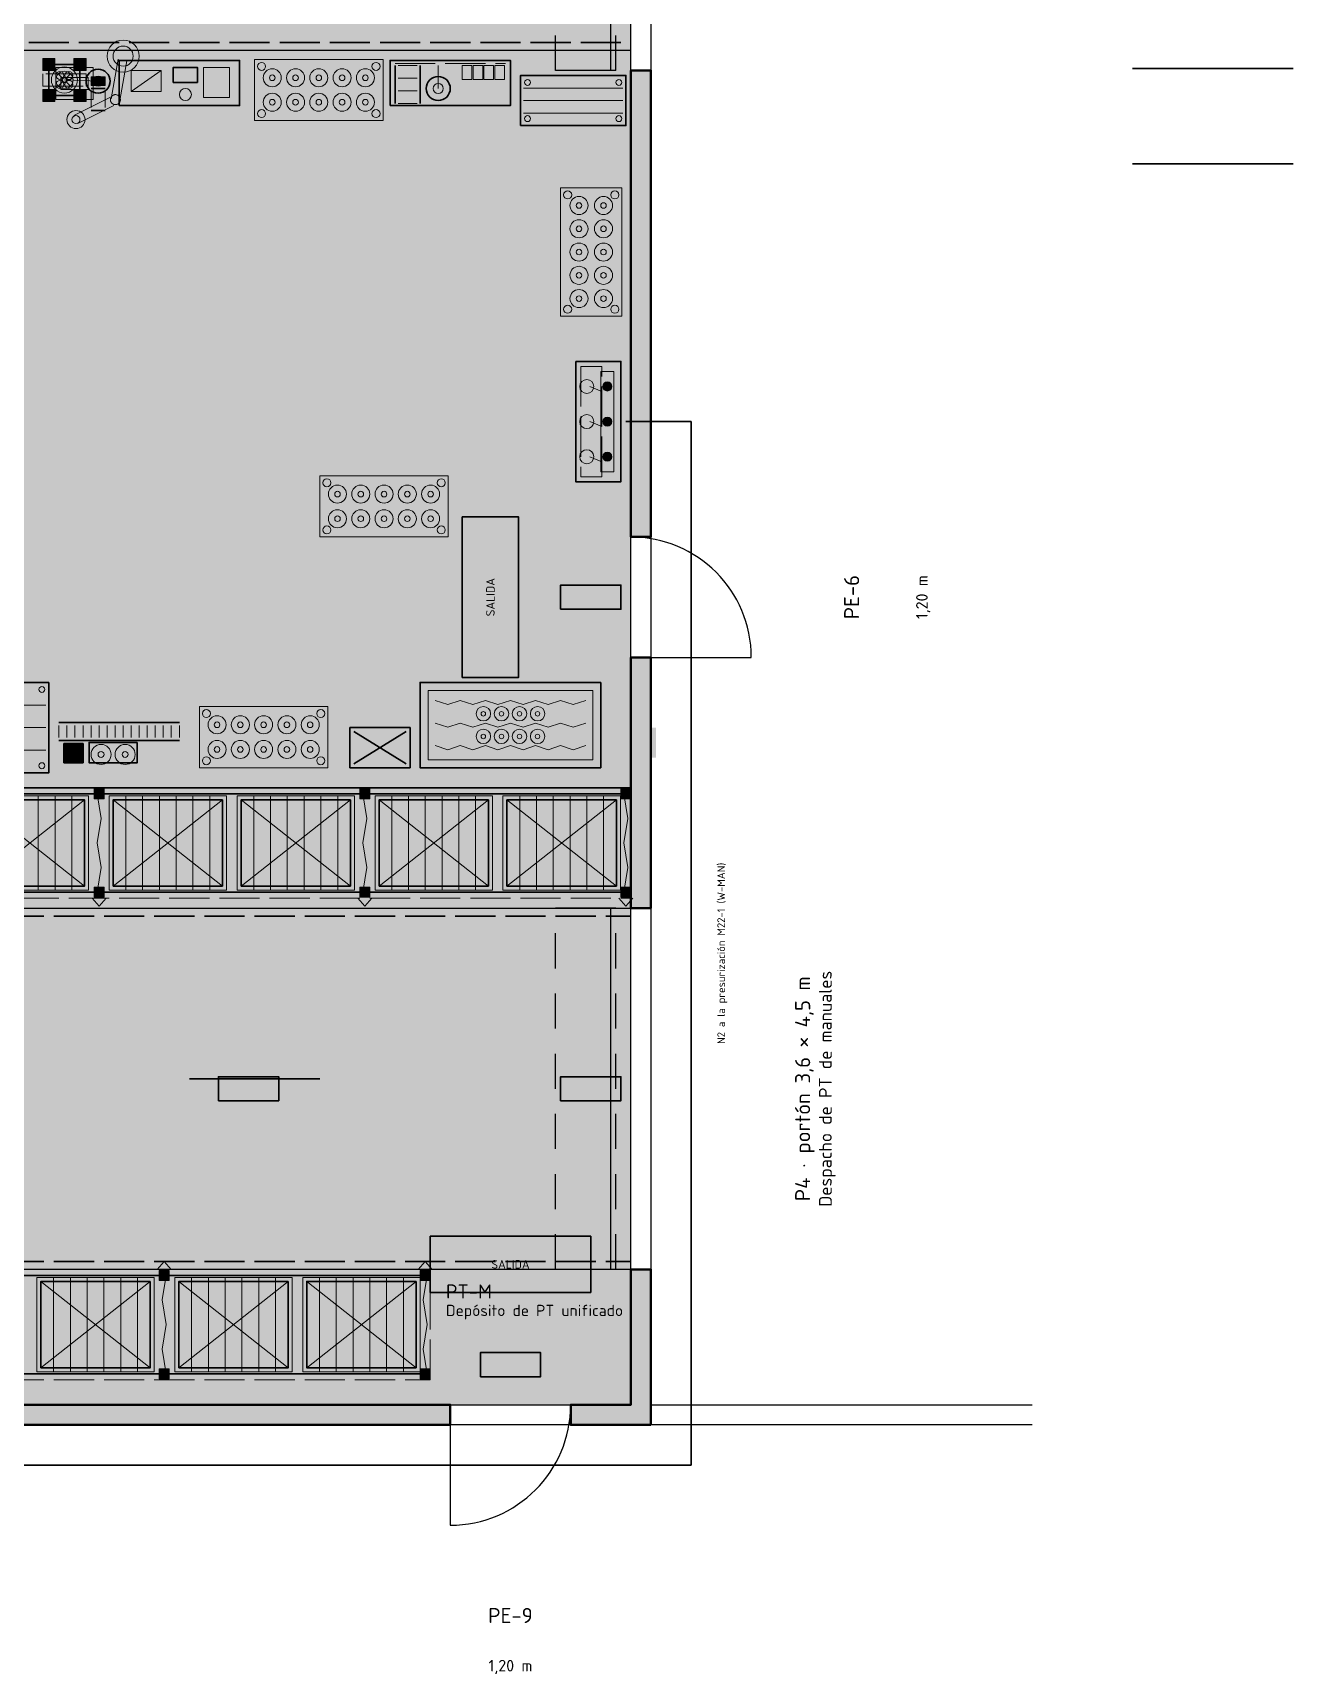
# Model space of a CAD drawing. Header units: millimetres. Extents: x 0 to 1189, y 0 to 841.
# Drawn here: x 793.4 to 919, y 141.2 to 304.8 of the extents above; entities that cross this region are included whole.
import ezdxf
from ezdxf.enums import TextEntityAlignment as Align

# ---------------------------------------------------------------- set-up
doc = ezdxf.new("R2010")
doc.units = ezdxf.units.MM
doc.linetypes.add('IRAM-E-TRAZOS', pattern=[5, 4, -1])
for name, color, linetype, lineweight in [('A-ABERTURA', 7, 'CONTINUOUS', 25), ('A-COLUMNA', 7, 'CONTINUOUS', 50), ('A-EQUIPO-FINO', 8, 'CONTINUOUS', 13), ('A-EQUIPO-OCULTO', 8, 'IRAM-E-TRAZOS', 13), ('A-EQUIPO-RELLENO', 9, 'CONTINUOUS', 13), ('A-EXTERIOR', 8, 'CONTINUOUS', 25), ('A-MURO', 7, 'CONTINUOUS', 50), ('A-RELLENO', 9, 'CONTINUOUS', 13), ('A-SECTOR', 1, 'CONTINUOUS', 25), ('A-SECTOR-TXT', 1, 'CONTINUOUS', 25), ('A-SEGURIDAD', 1, 'IRAM-E-TRAZOS', 18), ('A-TEXTO', 7, 'CONTINUOUS', 18), ('I-GAS', 40, 'CONTINUOUS', 35), ('I-N2', 6, 'CONTINUOUS', 35), ('I-SOLD', 211, 'CONTINUOUS', 35), ('S-ESCAPE', 3, 'CONTINUOUS', 35)]:
    doc.layers.add(name, color=color, linetype=linetype, lineweight=lineweight)
for name, color, linetype, lineweight, true_color in [('A-DEM-RO', 1, 'CONTINUOUS', 35, 0xd21e1e), ('A-EQUIPO', 30, 'CONTINUOUS', 35, 0xe67800), ('A-PASILLO', 2, 'IRAM-E-TRAZOS', 35, 0xd7a500)]:
    doc.layers.add(name, color=color, linetype=linetype, lineweight=lineweight, true_color=true_color)
doc.styles.add('ISO3098', font='isocpeur.ttf')

msp = doc.modelspace()

# ---------------------------------------------------------------- hatches: boundary and pattern name
at = {"layer": 'A-ABERTURA', "true_color": 0x3c3c3c}
h = msp.add_hatch(color=7, dxfattribs=at)
h.dxf.hatch_style = 1
h.paths.add_polyline_path([(851, 301), (851, 298.5), (855, 298.5), (855, 301)])
h = msp.add_hatch(color=7, dxfattribs=at)
h.dxf.hatch_style = 1
h.paths.add_polyline_path([(851, 217.5), (851, 220), (855, 220), (855, 217.5)])
h = msp.add_hatch(color=7, dxfattribs=at)
h.dxf.hatch_style = 1
h.paths.add_polyline_path([(851, 181.5), (851, 179), (855, 179), (855, 181.5)])
at = {"layer": 'A-COLUMNA', "true_color": 0x000000}
h = msp.add_hatch(color=7, dxfattribs=at)
h.dxf.hatch_style = 1
h.paths.add_polyline_path([(852.5, 232.5), (855.5, 232.5), (855.5, 235.5), (852.5, 235.5)])
h = msp.add_hatch(color=7, dxfattribs=at)
h.dxf.hatch_style = 1
h.paths.add_polyline_path([(851, 166), (855, 166), (855, 170), (851, 170)])
at = {"layer": 'A-EQUIPO-RELLENO', "true_color": 0x969ba0}
h = msp.add_hatch(color=7, dxfattribs=at)
h.dxf.hatch_style = 1
h.paths.add_polyline_path([(794.4, 301), (795.6, 301), (795.6, 302.2), (794.4, 302.2)])
at = {"layer": 'A-EQUIPO-RELLENO', "true_color": 0xfaeec8}
h = msp.add_hatch(color=7, dxfattribs=at)
h.dxf.hatch_style = 1
h.paths.add_polyline_path([(795, 298.5), (798.1, 298.5), (798.1, 301.6), (795, 301.6)])
at = {"layer": 'A-EQUIPO-RELLENO', "true_color": 0xcdd0d4}
h = msp.add_hatch(color=7, dxfattribs=at)
h.dxf.hatch_style = 1
h.paths.add_polyline_path([(795.7, 298.1), (799.4, 298.1), (799.4, 301.3), (795.7, 301.3)])
at = {"layer": 'A-EQUIPO-RELLENO', "true_color": 0x969ba0}
h = msp.add_hatch(color=7, dxfattribs=at)
h.dxf.hatch_style = 1
h.paths.add_polyline_path([(797.5, 301), (798.7, 301), (798.7, 302.2), (797.5, 302.2)])
at = {"layer": 'A-EQUIPO-RELLENO', "true_color": 0xeedec0}
h = msp.add_hatch(color=7, dxfattribs=at)
h.dxf.hatch_style = 1
h.paths.add_polyline_path([(802, 297.5), (814, 297.5), (814, 302), (802, 302)])
at = {"layer": 'A-EQUIPO-RELLENO', "true_color": 0xeeeeee}
h = msp.add_hatch(color=7, dxfattribs=at)
h.dxf.hatch_style = 1
h.paths.add_polyline_path([(815.5, 296), (828.3, 296), (828.3, 302.1), (815.5, 302.1)])
at = {"layer": 'A-EQUIPO-RELLENO', "true_color": 0xeedec0}
h = msp.add_hatch(color=7, dxfattribs=at)
h.dxf.hatch_style = 1
h.paths.add_polyline_path([(829, 297.5), (841, 297.5), (841, 302), (829, 302)])
at = {"layer": 'A-EQUIPO-RELLENO', "true_color": 0xeeeeee}
h = msp.add_hatch(color=7, dxfattribs=at)
h.dxf.hatch_style = 1
h.paths.add_polyline_path([(829.5, 297.7), (832, 297.7), (832, 301.5), (829.5, 301.5)])
h = msp.add_hatch(color=7, dxfattribs=at)
h.dxf.hatch_style = 1
h.paths.add_polyline_path([(800.6, 299.5), (799.2, 299.5), (799.2, 300.36), (800.6, 300.36)])
h = msp.add_hatch(color=7, dxfattribs=at)
h.dxf.hatch_style = 1
h.paths.add_polyline_path([(842, 295.5), (852.5, 295.5), (852.5, 300.5), (842, 300.5)])
at = {"layer": 'A-EQUIPO-RELLENO', "true_color": 0x969ba0}
h = msp.add_hatch(color=7, dxfattribs=at)
h.dxf.hatch_style = 1
h.paths.add_polyline_path([(794.4, 297.9), (795.6, 297.9), (795.6, 299.1), (794.4, 299.1)])
h = msp.add_hatch(color=7, dxfattribs=at)
h.dxf.hatch_style = 1
h.paths.add_polyline_path([(797.5, 297.9), (798.7, 297.9), (798.7, 299.1), (797.5, 299.1)])
at = {"layer": 'A-EQUIPO-RELLENO', "true_color": 0xeeeeee}
h = msp.add_hatch(color=7, dxfattribs=at)
h.dxf.hatch_style = 1
h.paths.add_polyline_path([(800.6, 297), (799.2, 297), (799.2, 299.2), (800.6, 299.2)])
h = msp.add_hatch(color=7, dxfattribs=at)
h.dxf.hatch_style = 1
h.paths.add_polyline_path([(846, 276.5), (852.1, 276.5), (852.1, 289.3), (846, 289.3)])
h = msp.add_hatch(color=7, dxfattribs=at)
h.dxf.hatch_style = 1
h.paths.add_polyline_path([(847.5, 272), (847.5, 260), (852, 260), (852, 272)])
at = {"layer": 'A-EQUIPO-RELLENO', "true_color": 0xe2e7ee}
h = msp.add_hatch(color=7, dxfattribs=at)
h.dxf.hatch_style = 1
h.paths.add_polyline_path([(850, 271), (850, 261), (851.3, 261), (851.3, 271)])
at = {"layer": 'A-EQUIPO-RELLENO', "true_color": 0xffffff}
h = msp.add_hatch(color=7, dxfattribs=at)
h.dxf.hatch_style = 1
h.paths.add_polyline_path([(850.65, 269.05), (850.77, 269.07), (850.88, 269.11), (850.97, 269.18), (851.04, 269.27), (851.08, 269.38), (851.1, 269.5), (851.08, 269.62), (851.04, 269.73), (850.97, 269.82), (850.88, 269.89), (850.77, 269.93), (850.65, 269.95), (850.53, 269.93), (850.43, 269.89), (850.33, 269.82), (850.26, 269.73), (850.22, 269.62), (850.2, 269.5), (850.22, 269.38), (850.26, 269.27), (850.33, 269.18), (850.43, 269.11), (850.53, 269.07)])
h = msp.add_hatch(color=7, dxfattribs=at)
h.dxf.hatch_style = 1
h.paths.add_polyline_path([(850.65, 265.55), (850.77, 265.57), (850.88, 265.61), (850.97, 265.68), (851.04, 265.77), (851.08, 265.88), (851.1, 266), (851.08, 266.12), (851.04, 266.22), (850.97, 266.32), (850.88, 266.39), (850.77, 266.43), (850.65, 266.45), (850.53, 266.43), (850.43, 266.39), (850.33, 266.32), (850.26, 266.22), (850.22, 266.12), (850.2, 266), (850.22, 265.88), (850.26, 265.77), (850.33, 265.68), (850.43, 265.61), (850.53, 265.57)])
h = msp.add_hatch(color=7, dxfattribs=at)
h.dxf.hatch_style = 1
h.paths.add_polyline_path([(850.65, 262.05), (850.77, 262.07), (850.88, 262.11), (850.97, 262.18), (851.04, 262.27), (851.08, 262.38), (851.1, 262.5), (851.08, 262.62), (851.04, 262.73), (850.97, 262.82), (850.88, 262.89), (850.77, 262.93), (850.65, 262.95), (850.53, 262.93), (850.43, 262.89), (850.33, 262.82), (850.26, 262.73), (850.22, 262.62), (850.2, 262.5), (850.22, 262.38), (850.26, 262.27), (850.33, 262.18), (850.43, 262.11), (850.53, 262.07)])
at = {"layer": 'A-EQUIPO-RELLENO', "true_color": 0xeeeeee}
h = msp.add_hatch(color=7, dxfattribs=at)
h.dxf.hatch_style = 1
h.paths.add_polyline_path([(822, 254.5), (834.8, 254.5), (834.8, 260.6), (822, 260.6)])
h = msp.add_hatch(color=7, dxfattribs=at)
h.dxf.hatch_style = 1
h.paths.add_polyline_path([(795, 240), (789, 240), (789, 231), (795, 231)])
at = {"layer": 'A-EQUIPO-RELLENO', "true_color": 0xcdd0d4}
h = msp.add_hatch(color=7, dxfattribs=at)
h.dxf.hatch_style = 1
h.paths.add_polyline_path([(850, 240), (832, 240), (832, 231.5), (850, 231.5)])
at = {"layer": 'A-EQUIPO-RELLENO', "true_color": 0xc8e1fa}
h = msp.add_hatch(color=7, dxfattribs=at)
h.dxf.hatch_style = 1
h.paths.add_polyline_path([(849.2, 239.2), (832.8, 239.2), (832.8, 232.3), (849.2, 232.3)])
at = {"layer": 'A-EQUIPO-RELLENO', "true_color": 0xeeeeee}
h = msp.add_hatch(color=7, dxfattribs=at)
h.dxf.hatch_style = 1
h.paths.add_polyline_path([(810, 231.5), (822.8, 231.5), (822.8, 237.6), (810, 237.6)])
h = msp.add_hatch(color=7, dxfattribs=at)
h.dxf.hatch_style = 1
h.paths.add_polyline_path([(808, 236), (796, 236), (796, 234.2), (808, 234.2)])
at = {"layer": 'A-EQUIPO-RELLENO', "true_color": 0xcdd0d4}
h = msp.add_hatch(color=7, dxfattribs=at)
h.dxf.hatch_style = 1
h.paths.add_polyline_path([(803.8, 234.02), (799, 234.02), (799, 232), (803.8, 232)])
at = {"layer": 'A-EQUIPO-RELLENO', "true_color": 0xf5cdc8}
h = msp.add_hatch(color=7, dxfattribs=at)
h.dxf.hatch_style = 1
h.paths.add_polyline_path([(831, 235.5), (825, 235.5), (825, 231.5), (831, 231.5)])
at = {"layer": 'A-EQUIPO-RELLENO', "true_color": 0xcdd0d4}
h = msp.add_hatch(color=7, dxfattribs=at)
h.dxf.hatch_style = 1
h.paths.add_polyline_path([(798.4, 233.9), (796.5, 233.9), (796.5, 232), (798.4, 232)])
at = {"layer": 'A-EQUIPO-RELLENO', "true_color": 0x969ba0}
h = msp.add_hatch(color=7, dxfattribs=at)
h.dxf.hatch_style = 1
h.paths.add_polyline_path([(799.5, 228.4), (800.5, 228.4), (800.5, 229.4), (799.5, 229.4)])
h = msp.add_hatch(color=7, dxfattribs=at)
h.dxf.hatch_style = 1
h.paths.add_polyline_path([(826, 228.4), (827, 228.4), (827, 229.4), (826, 229.4)])
h = msp.add_hatch(color=7, dxfattribs=at)
h.dxf.hatch_style = 1
h.paths.add_polyline_path([(852, 228.4), (853, 228.4), (853, 229.4), (852, 229.4)])
at = {"layer": 'A-EQUIPO-RELLENO', "true_color": 0xeedec0}
h = msp.add_hatch(color=7, dxfattribs=at)
h.dxf.hatch_style = 1
h.paths.add_polyline_path([(787.25, 219.3), (798.95, 219.3), (798.95, 228.7), (787.25, 228.7)])
h = msp.add_hatch(color=7, dxfattribs=at)
h.dxf.hatch_style = 1
h.paths.add_polyline_path([(801, 219.3), (812.7, 219.3), (812.7, 228.7), (801, 228.7)])
h = msp.add_hatch(color=7, dxfattribs=at)
h.dxf.hatch_style = 1
h.paths.add_polyline_path([(813.75, 219.3), (825.45, 219.3), (825.45, 228.7), (813.75, 228.7)])
h = msp.add_hatch(color=7, dxfattribs=at)
h.dxf.hatch_style = 1
h.paths.add_polyline_path([(827.5, 219.3), (839.2, 219.3), (839.2, 228.7), (827.5, 228.7)])
h = msp.add_hatch(color=7, dxfattribs=at)
h.dxf.hatch_style = 1
h.paths.add_polyline_path([(840.25, 219.3), (851.95, 219.3), (851.95, 228.7), (840.25, 228.7)])
at = {"layer": 'A-EQUIPO-RELLENO', "true_color": 0x969ba0}
h = msp.add_hatch(color=7, dxfattribs=at)
h.dxf.hatch_style = 1
h.paths.add_polyline_path([(799.5, 218.6), (800.5, 218.6), (800.5, 219.6), (799.5, 219.6)])
h = msp.add_hatch(color=7, dxfattribs=at)
h.dxf.hatch_style = 1
h.paths.add_polyline_path([(826, 218.6), (827, 218.6), (827, 219.6), (826, 219.6)])
h = msp.add_hatch(color=7, dxfattribs=at)
h.dxf.hatch_style = 1
h.paths.add_polyline_path([(852, 218.6), (853, 218.6), (853, 219.6), (852, 219.6)])
at = {"layer": 'A-EQUIPO-RELLENO', "true_color": 0xeedec0}
h = msp.add_hatch(color=7, dxfattribs=at)
h.dxf.hatch_style = 1
h.paths.add_polyline_path([(805.5, 180.7), (793.8, 180.7), (793.8, 171.3), (805.5, 171.3)])
at = {"layer": 'A-EQUIPO-RELLENO', "true_color": 0x969ba0}
h = msp.add_hatch(color=7, dxfattribs=at)
h.dxf.hatch_style = 1
h.paths.add_polyline_path([(807, 181.4), (806, 181.4), (806, 180.4), (807, 180.4)])
at = {"layer": 'A-EQUIPO-RELLENO', "true_color": 0xeedec0}
h = msp.add_hatch(color=7, dxfattribs=at)
h.dxf.hatch_style = 1
h.paths.add_polyline_path([(819.25, 180.7), (807.55, 180.7), (807.55, 171.3), (819.25, 171.3)])
h = msp.add_hatch(color=7, dxfattribs=at)
h.dxf.hatch_style = 1
h.paths.add_polyline_path([(832, 180.7), (820.3, 180.7), (820.3, 171.3), (832, 171.3)])
at = {"layer": 'A-EQUIPO-RELLENO', "true_color": 0x969ba0}
h = msp.add_hatch(color=7, dxfattribs=at)
h.dxf.hatch_style = 1
h.paths.add_polyline_path([(833, 181.4), (832, 181.4), (832, 180.4), (833, 180.4)])
h = msp.add_hatch(color=7, dxfattribs=at)
h.dxf.hatch_style = 1
h.paths.add_polyline_path([(807, 171.6), (806, 171.6), (806, 170.6), (807, 170.6)])
h = msp.add_hatch(color=7, dxfattribs=at)
h.dxf.hatch_style = 1
h.paths.add_polyline_path([(833, 171.6), (832, 171.6), (832, 170.6), (833, 170.6)])
at = {"layer": 'A-MURO', "true_color": 0x464646}
h = msp.add_hatch(color=7, dxfattribs=at)
h.dxf.hatch_style = 1
h.paths.add_polyline_path([(855, 254.5), (853, 254.5), (853, 301), (855, 301)])
h = msp.add_hatch(color=7, dxfattribs=at)
h.dxf.hatch_style = 1
h.paths.add_polyline_path([(855, 217.5), (853, 217.5), (853, 242.5), (855, 242.5)])
h = msp.add_hatch(color=7, dxfattribs=at)
h.dxf.hatch_style = 1
h.paths.add_polyline_path([(855, 166), (847, 166), (847, 168), (853, 168), (853, 181.5), (855, 181.5)])
h = msp.add_hatch(color=7, dxfattribs=at)
h.dxf.hatch_style = 1
h.paths.add_polyline_path([(663, 166), (663, 168), (835, 168), (835, 166)])
at = {"layer": 'A-RELLENO', "true_color": 0xe2e2e2}
h = msp.add_hatch(color=7, dxfattribs=at)
h.dxf.hatch_style = 1
h.paths.add_polyline_path([(93, 303), (853, 303), (853, 353), (93, 353)])
at = {"layer": 'A-RELLENO', "true_color": 0xd7eed2}
h = msp.add_hatch(color=7, dxfattribs=at)
h.dxf.hatch_style = 1
h.paths.add_polyline_path([(700.5, 229.5), (853, 229.5), (853, 303), (700.5, 303)])
at = {"layer": 'A-RELLENO', "true_color": 0xc8e8c8}
h = msp.add_hatch(color=7, dxfattribs=at)
h.dxf.hatch_style = 1
h.paths.add_polyline_path([(700.5, 217.5), (853, 217.5), (853, 229.5), (700.5, 229.5)])
at = {"layer": 'A-RELLENO', "true_color": 0xe2e2e2}
h = msp.add_hatch(color=7, dxfattribs=at)
h.dxf.hatch_style = 1
h.paths.add_polyline_path([(700.5, 181.5), (853, 181.5), (853, 217.5), (700.5, 217.5)])
at = {"layer": 'A-RELLENO', "true_color": 0xc8e8c8}
h = msp.add_hatch(color=7, dxfattribs=at)
h.dxf.hatch_style = 1
h.paths.add_polyline_path([(700.5, 168), (853, 168), (853, 181.5), (700.5, 181.5)])
at = {"layer": 'S-ESCAPE', "true_color": 0x008c46}
h = msp.add_hatch(color=7, dxfattribs=at)
h.dxf.hatch_style = 1
h.paths.add_polyline_path([(836.2, 240.5), (841.8, 240.5), (841.8, 256.5), (836.2, 256.5)])
h = msp.add_hatch(color=7, dxfattribs=at)
h.dxf.hatch_style = 1
h.paths.add_polyline_path([(846, 247.3), (849, 247.3), (849, 249.7), (846, 249.7)])
h = msp.add_hatch(color=7, dxfattribs=at)
h.dxf.hatch_style = 1
h.paths.add_polyline_path([(822, 200.5), (819.8, 201.25), (819.8, 199.75)])
h = msp.add_hatch(color=7, dxfattribs=at)
h.dxf.hatch_style = 1
h.paths.add_polyline_path([(811.9, 198.3), (814.9, 198.3), (814.9, 200.7), (811.9, 200.7)])
h = msp.add_hatch(color=7, dxfattribs=at)
h.dxf.hatch_style = 1
h.paths.add_polyline_path([(846, 198.3), (849, 198.3), (849, 200.7), (846, 200.7)])
h = msp.add_hatch(color=7, dxfattribs=at)
h.dxf.hatch_style = 1
h.paths.add_polyline_path([(833, 179.2), (849, 179.2), (849, 184.8), (833, 184.8)])
h = msp.add_hatch(color=7, dxfattribs=at)
h.dxf.hatch_style = 1
h.paths.add_polyline_path([(838, 170.8), (841, 170.8), (841, 173.2), (838, 173.2)])

# ---------------------------------------------------------------- linework, layer by layer
at = {"layer": 'A-ABERTURA'}
for p, q in [((851, 301), (851, 351)), ((853, 301), (853, 351)), ((845.5, 301), (845.5, 304.5)), ((851.5, 301), (851.5, 304.5)), ((851.5, 301), (845.5, 301)), ((853, 242.5), (865, 242.5)), ((851.5, 217.5), (845.5, 217.5)), ((851, 181.5), (851, 217.5)), ((853, 181.5), (853, 217.5)), ((845.5, 211.5), (845.5, 215)), ((851.5, 211.5), (851.5, 215)), ((845.5, 205.5), (845.5, 209)), ((851.5, 205.5), (851.5, 209)), ((845.5, 199.5), (845.5, 203)), ((851.5, 199.5), (851.5, 203)), ((845.5, 193.5), (845.5, 197)), ((851.5, 193.5), (851.5, 197)), ((845.5, 187.5), (845.5, 191)), ((851.5, 187.5), (851.5, 191)), ((845.5, 181.5), (845.5, 185)), ((851.5, 181.5), (851.5, 185)), ((851.5, 181.5), (845.5, 181.5)), ((835, 168), (835, 156))]:
    msp.add_line(p, q, dxfattribs=at)
for centre, start, end in [((853, 242.5), 0, 90), ((835, 168), 270, 360)]:
    msp.add_arc(centre, 12, start, end, dxfattribs=at)
at = {"layer": 'A-DEM-RO'}
for p, q in [((830.6, 235.1), (825.4, 231.9)), ((830.6, 231.9), (825.4, 235.1))]:
    msp.add_line(p, q, dxfattribs=at)
msp.add_lwpolyline([(831, 235.5), (825, 235.5), (825, 231.5), (831, 231.5)], close=True, dxfattribs=at)
at = {"layer": 'A-EQUIPO'}
for p, q in [((829.5, 297.7), (829.5, 301.5)), ((832, 297.7), (832, 301.5)), ((800.6, 299.2), (799.2, 299.2)), ((800.6, 297), (799.2, 297)), ((808, 236), (796, 236)), ((808, 234.2), (796, 234.2)), ((747, 228.9), (853, 228.9)), ((747, 219.1), (853, 219.1)), ((833, 180.9), (700.5, 180.9)), ((833, 171.1), (700.5, 171.1))]:
    msp.add_line(p, q, dxfattribs=at)
for points in [[(795, 298.5), (798.1, 298.5), (798.1, 301.6), (795, 301.6)], [(802, 297.5), (814, 297.5), (814, 302), (802, 302)], [(807.4, 299.8), (809.8, 299.8), (809.8, 301.3), (807.4, 301.3)], [(829, 297.5), (841, 297.5), (841, 302), (829, 302)], [(842, 295.5), (852.5, 295.5), (852.5, 300.5), (842, 300.5)], [(847.5, 272), (847.5, 260), (852, 260), (852, 272)], [(795, 240), (789, 240), (789, 231), (795, 231)], [(850, 240), (832, 240), (832, 231.5), (850, 231.5)], [(803.8, 234.02), (799, 234.02), (799, 232), (803.8, 232)], [(798.4, 233.9), (796.5, 233.9), (796.5, 232), (798.4, 232)], [(787.65, 219.7), (798.55, 219.7), (798.55, 228.3), (787.65, 228.3)], [(801.4, 219.7), (812.3, 219.7), (812.3, 228.3), (801.4, 228.3)], [(814.15, 219.7), (825.05, 219.7), (825.05, 228.3), (814.15, 228.3)], [(827.9, 219.7), (838.8, 219.7), (838.8, 228.3), (827.9, 228.3)], [(840.65, 219.7), (851.55, 219.7), (851.55, 228.3), (840.65, 228.3)], [(805.1, 180.3), (794.2, 180.3), (794.2, 171.7), (805.1, 171.7)], [(818.85, 180.3), (807.95, 180.3), (807.95, 171.7), (818.85, 171.7)], [(831.6, 180.3), (820.7, 180.3), (820.7, 171.7), (831.6, 171.7)]]:
    msp.add_lwpolyline(points, close=True, dxfattribs=at)
for centre, radius in [((799.9, 299.93), 1.2), ((796.55, 300.05), 0.248), ((833.8, 299.2), 1.2)]:
    msp.add_circle(centre, radius, dxfattribs=at)
at = {"layer": 'A-EQUIPO-FINO'}
for p, q in [((829.8, 301.5), (831.7, 301.5)), ((796.37, 300.23), (795.94, 300.66)), ((796.37, 299.87), (795.94, 299.44)), ((796.73, 300.23), (797.16, 300.66)), ((796.73, 299.87), (797.16, 299.44)), ((800.6, 299.5), (799.2, 300.36)), ((800.6, 300.36), (799.2, 299.5)), ((803.2, 298.9), (806.2, 301)), ((829.8, 300.23), (831.7, 300.23)), ((799.2, 297.3), (799.2, 298.9)), ((800.6, 297.3), (800.6, 298.9)), ((829.8, 298.97), (831.7, 298.97)), ((842.3, 299.25), (852.2, 299.25)), ((842.3, 298), (852.2, 298)), ((829.8, 297.7), (831.7, 297.7)), ((842.3, 296.75), (852.2, 296.75)), ((850.65, 269.85), (850.65, 269.95)), ((850.4, 269.75), (850.33, 269.82)), ((850.4, 269.25), (850.33, 269.18)), ((850.65, 269.5), (850.88, 269.19)), ((850.65, 269.15), (850.65, 269.05)), ((850.9, 269.75), (850.97, 269.82)), ((850.9, 269.25), (850.97, 269.18)), ((851, 269.5), (851.1, 269.5)), ((850.4, 266.25), (850.33, 266.32)), ((850.4, 265.75), (850.33, 265.68)), ((850.65, 266.35), (850.65, 266.45)), ((850.65, 266), (850.88, 265.69)), ((850.65, 265.65), (850.65, 265.55)), ((850.9, 266.25), (850.97, 266.32)), ((850.9, 265.75), (850.97, 265.68)), ((851, 266), (851.1, 266)), ((850.4, 262.75), (850.33, 262.82)), ((850.4, 262.25), (850.33, 262.18)), ((850.65, 262.85), (850.65, 262.95)), ((850.65, 262.5), (850.88, 262.19)), ((850.65, 262.15), (850.65, 262.05)), ((850.9, 262.75), (850.97, 262.82)), ((850.9, 262.25), (850.97, 262.18)), ((851, 262.5), (851.1, 262.5)), ((794.7, 237.75), (789.3, 237.75)), ((796, 235.7), (796, 234.5)), ((796.8, 235.7), (796.8, 234.5)), ((797.6, 235.7), (797.6, 234.5)), ((798.4, 235.7), (798.4, 234.5)), ((799.2, 235.7), (799.2, 234.5)), ((800, 235.7), (800, 234.5)), ((800.8, 235.7), (800.8, 234.5)), ((801.6, 235.7), (801.6, 234.5)), ((802.4, 235.7), (802.4, 234.5)), ((803.2, 235.7), (803.2, 234.5)), ((804, 235.7), (804, 234.5)), ((804.8, 235.7), (804.8, 234.5)), ((805.6, 235.7), (805.6, 234.5)), ((806.4, 235.7), (806.4, 234.5)), ((807.2, 235.7), (807.2, 234.5)), ((808, 235.7), (808, 234.5)), ((794.7, 235.5), (789.3, 235.5)), ((794.7, 233.25), (789.3, 233.25)), ((798.4, 233.9), (796.5, 232)), ((787.65, 219.7), (798.55, 228.3)), ((787.65, 228.3), (798.55, 219.7)), ((793.94, 219.3), (793.94, 228.7)), ((795.61, 219.3), (795.61, 228.7)), ((797.28, 219.3), (797.28, 228.7)), ((801.4, 219.7), (812.3, 228.3)), ((801.4, 228.3), (812.3, 219.7)), ((802.67, 219.3), (802.67, 228.7)), ((804.34, 219.3), (804.34, 228.7)), ((806.01, 219.3), (806.01, 228.7)), ((807.69, 219.3), (807.69, 228.7)), ((809.36, 219.3), (809.36, 228.7)), ((811.03, 219.3), (811.03, 228.7)), ((814.15, 219.7), (825.05, 228.3)), ((814.15, 228.3), (825.05, 219.7)), ((815.42, 219.3), (815.42, 228.7)), ((817.09, 219.3), (817.09, 228.7)), ((818.76, 219.3), (818.76, 228.7)), ((820.44, 219.3), (820.44, 228.7)), ((822.11, 219.3), (822.11, 228.7)), ((823.78, 219.3), (823.78, 228.7)), ((827.9, 219.7), (838.8, 228.3)), ((827.9, 228.3), (838.8, 219.7)), ((829.17, 219.3), (829.17, 228.7)), ((830.84, 219.3), (830.84, 228.7)), ((832.51, 219.3), (832.51, 228.7)), ((834.19, 219.3), (834.19, 228.7)), ((835.86, 219.3), (835.86, 228.7)), ((837.53, 219.3), (837.53, 228.7)), ((840.65, 219.7), (851.55, 228.3)), ((840.65, 228.3), (851.55, 219.7)), ((841.92, 219.3), (841.92, 228.7)), ((843.59, 219.3), (843.59, 228.7)), ((845.26, 219.3), (845.26, 228.7)), ((846.94, 219.3), (846.94, 228.7)), ((848.61, 219.3), (848.61, 228.7)), ((850.28, 219.3), (850.28, 228.7)), ((805.1, 180.3), (794.2, 171.7)), ((805.1, 171.7), (794.2, 180.3)), ((795.47, 180.7), (795.47, 171.3)), ((797.14, 180.7), (797.14, 171.3)), ((798.81, 180.7), (798.81, 171.3)), ((800.49, 180.7), (800.49, 171.3)), ((802.16, 180.7), (802.16, 171.3)), ((803.83, 180.7), (803.83, 171.3)), ((818.85, 180.3), (807.95, 171.7)), ((818.85, 171.7), (807.95, 180.3)), ((809.22, 180.7), (809.22, 171.3)), ((810.89, 180.7), (810.89, 171.3)), ((812.56, 180.7), (812.56, 171.3)), ((814.24, 180.7), (814.24, 171.3)), ((815.91, 180.7), (815.91, 171.3)), ((817.58, 180.7), (817.58, 171.3)), ((831.6, 180.3), (820.7, 171.7)), ((831.6, 171.7), (820.7, 180.3)), ((821.97, 180.7), (821.97, 171.3)), ((823.64, 180.7), (823.64, 171.3)), ((825.31, 180.7), (825.31, 171.3)), ((826.99, 180.7), (826.99, 171.3)), ((828.66, 180.7), (828.66, 171.3)), ((830.33, 180.7), (830.33, 171.3))]:
    msp.add_line(p, q, dxfattribs=at)
for points in [[(794.4, 301), (795.6, 301), (795.6, 302.2), (794.4, 302.2)], [(795.7, 298.1), (799.4, 298.1), (799.4, 301.3), (795.7, 301.3)], [(797.5, 301), (798.7, 301), (798.7, 302.2), (797.5, 302.2)], [(810.4, 298.3), (813, 298.3), (813, 301.3), (810.4, 301.3)], [(815.5, 296), (828.3, 296), (828.3, 302.1), (815.5, 302.1)], [(836.2, 300.1), (837.16, 300.1), (837.16, 301.5), (836.2, 301.5)], [(837.28, 300.1), (838.24, 300.1), (838.24, 301.5), (837.28, 301.5)], [(838.36, 300.1), (839.32, 300.1), (839.32, 301.5), (838.36, 301.5)], [(839.44, 300.1), (840.4, 300.1), (840.4, 301.5), (839.44, 301.5)], [(796.2, 299.1), (798.9, 299.1), (798.9, 300.3), (796.2, 300.3)], [(800.6, 299.5), (799.2, 299.5), (799.2, 300.36), (800.6, 300.36)], [(803.2, 298.9), (806.2, 298.9), (806.2, 301), (803.2, 301)], [(794.4, 297.9), (795.6, 297.9), (795.6, 299.1), (794.4, 299.1)], [(797.5, 297.9), (798.7, 297.9), (798.7, 299.1), (797.5, 299.1)], [(846, 276.5), (852.1, 276.5), (852.1, 289.3), (846, 289.3)], [(850, 271), (850, 261), (851.3, 261), (851.3, 271)], [(822, 254.5), (834.8, 254.5), (834.8, 260.6), (822, 260.6)], [(849.2, 239.2), (832.8, 239.2), (832.8, 232.3), (849.2, 232.3)], [(810, 231.5), (822.8, 231.5), (822.8, 237.6), (810, 237.6)], [(799.5, 228.4), (800.5, 228.4), (800.5, 229.4), (799.5, 229.4)], [(826, 228.4), (827, 228.4), (827, 229.4), (826, 229.4)], [(852, 228.4), (853, 228.4), (853, 229.4), (852, 229.4)], [(787.25, 219.3), (798.95, 219.3), (798.95, 228.7), (787.25, 228.7)], [(801, 219.3), (812.7, 219.3), (812.7, 228.7), (801, 228.7)], [(813.75, 219.3), (825.45, 219.3), (825.45, 228.7), (813.75, 228.7)], [(827.5, 219.3), (839.2, 219.3), (839.2, 228.7), (827.5, 228.7)], [(840.25, 219.3), (851.95, 219.3), (851.95, 228.7), (840.25, 228.7)], [(799.5, 218.6), (800.5, 218.6), (800.5, 219.6), (799.5, 219.6)], [(826, 218.6), (827, 218.6), (827, 219.6), (826, 219.6)], [(852, 218.6), (853, 218.6), (853, 219.6), (852, 219.6)], [(805.5, 180.7), (793.8, 180.7), (793.8, 171.3), (805.5, 171.3)], [(807, 181.4), (806, 181.4), (806, 180.4), (807, 180.4)], [(819.25, 180.7), (807.55, 180.7), (807.55, 171.3), (819.25, 171.3)], [(832, 180.7), (820.3, 180.7), (820.3, 171.3), (832, 171.3)], [(833, 181.4), (832, 181.4), (832, 180.4), (833, 180.4)], [(807, 171.6), (806, 171.6), (806, 170.6), (807, 170.6)], [(833, 171.6), (832, 171.6), (832, 170.6), (833, 170.6)]]:
    msp.add_lwpolyline(points, close=True, dxfattribs=at)
for points in [[(799.8, 219.1), (800.2, 221.55), (799.8, 224), (800.2, 226.45), (799.8, 228.9)], [(826.3, 219.1), (826.7, 221.55), (826.3, 224), (826.7, 226.45), (826.3, 228.9)], [(852.3, 219.1), (852.7, 221.55), (852.3, 224), (852.7, 226.45), (852.3, 228.9)], [(806.7, 180.9), (806.3, 178.45), (806.7, 176), (806.3, 173.55), (806.7, 171.1)], [(832.7, 180.9), (832.3, 178.45), (832.7, 176), (832.3, 173.55), (832.7, 171.1)]]:
    msp.add_lwpolyline(points, dxfattribs=at)
for centre, radius in [((802.4, 302.43), 1.6), ((802.4, 302.43), 1), ((816.2, 301.4), 0.4), ((817.26, 300.27), 0.9), ((819.58, 300.27), 0.9), ((821.9, 300.27), 0.9), ((824.22, 300.27), 0.9), ((826.54, 300.27), 0.9), ((827.6, 301.4), 0.4), ((796.55, 300.05), 0.868), ((796.1, 300.5), 0.4), ((796.1, 299.6), 0.4), ((797, 300.5), 0.4), ((797, 299.6), 0.4), ((799.9, 299.93), 0.5), ((817.26, 300.27), 0.28), ((819.58, 300.27), 0.28), ((821.9, 300.27), 0.28), ((824.22, 300.27), 0.28), ((826.54, 300.27), 0.28), ((833.8, 299.2), 0.5), ((842.7, 299.8), 0.3), ((851.8, 299.8), 0.3), ((808.6, 298.6), 0.6), ((817.26, 297.83), 0.9), ((817.26, 297.83), 0.28), ((819.58, 297.83), 0.9), ((819.58, 297.83), 0.28), ((821.9, 297.83), 0.9), ((821.9, 297.83), 0.28), ((824.22, 297.83), 0.9), ((824.22, 297.83), 0.28), ((826.54, 297.83), 0.9), ((826.54, 297.83), 0.28), ((797.7, 296.1), 0.9), ((797.7, 296.1), 0.4), ((816.2, 296.7), 0.4), ((827.6, 296.7), 0.4), ((842.7, 296.2), 0.3), ((851.8, 296.2), 0.3), ((846.7, 288.6), 0.4), ((847.83, 287.54), 0.9), ((850.27, 287.54), 0.9), ((851.4, 288.6), 0.4), ((847.83, 287.54), 0.28), ((850.27, 287.54), 0.28), ((847.83, 285.22), 0.9), ((847.83, 285.22), 0.28), ((850.27, 285.22), 0.9), ((850.27, 285.22), 0.28), ((847.83, 282.9), 0.9), ((847.83, 282.9), 0.28), ((850.27, 282.9), 0.9), ((850.27, 282.9), 0.28), ((847.83, 280.58), 0.9), ((850.27, 280.58), 0.9), ((847.83, 280.58), 0.28), ((850.27, 280.58), 0.28), ((847.83, 278.26), 0.9), ((847.83, 278.26), 0.28), ((850.27, 278.26), 0.9), ((850.27, 278.26), 0.28), ((846.7, 277.2), 0.4), ((851.4, 277.2), 0.4), ((848.6, 269.5), 0.7), ((850.65, 269.5), 0.45), ((848.6, 266), 0.7), ((850.65, 266), 0.45), ((848.6, 262.5), 0.7), ((850.65, 262.5), 0.45), ((822.7, 259.9), 0.4), ((834.1, 259.9), 0.4), ((823.76, 258.77), 0.9), ((823.76, 258.77), 0.28), ((826.08, 258.77), 0.9), ((826.08, 258.77), 0.28), ((828.4, 258.77), 0.9), ((828.4, 258.77), 0.28), ((830.72, 258.77), 0.9), ((830.72, 258.77), 0.28), ((833.04, 258.77), 0.9), ((833.04, 258.77), 0.28), ((823.76, 256.32), 0.9), ((826.08, 256.32), 0.9), ((828.4, 256.32), 0.9), ((830.72, 256.32), 0.9), ((833.04, 256.32), 0.9), ((822.7, 255.2), 0.4), ((823.76, 256.32), 0.28), ((826.08, 256.32), 0.28), ((828.4, 256.32), 0.28), ((830.72, 256.32), 0.28), ((833.04, 256.32), 0.28), ((834.1, 255.2), 0.4), ((794.3, 239.3), 0.3), ((810.7, 236.9), 0.4), ((822.1, 236.9), 0.4), ((838.3, 236.88), 0.72), ((840.1, 236.88), 0.72), ((841.9, 236.88), 0.72), ((843.7, 236.88), 0.72), ((811.76, 235.78), 0.9), ((811.76, 235.78), 0.28), ((814.08, 235.78), 0.9), ((814.08, 235.78), 0.28), ((816.4, 235.78), 0.9), ((816.4, 235.78), 0.28), ((818.72, 235.78), 0.9), ((818.72, 235.78), 0.28), ((821.04, 235.78), 0.9), ((821.04, 235.78), 0.28), ((838.3, 236.88), 0.224), ((840.1, 236.88), 0.224), ((841.9, 236.88), 0.224), ((843.7, 236.88), 0.224), ((811.76, 233.32), 0.9), ((814.08, 233.32), 0.9), ((816.4, 233.32), 0.9), ((818.72, 233.32), 0.9), ((821.04, 233.32), 0.9), ((838.3, 234.62), 0.72), ((838.3, 234.62), 0.224), ((840.1, 234.62), 0.72), ((840.1, 234.62), 0.224), ((841.9, 234.62), 0.72), ((841.9, 234.62), 0.224), ((843.7, 234.62), 0.72), ((843.7, 234.62), 0.224), ((796.79, 232.95), 0.152), ((800.2, 232.82), 1), ((800.2, 232.82), 0.3), ((802.6, 232.82), 1), ((802.6, 232.82), 0.3), ((810.7, 232.2), 0.4), ((811.76, 233.32), 0.28), ((814.08, 233.32), 0.28), ((816.4, 233.32), 0.28), ((818.72, 233.32), 0.28), ((821.04, 233.32), 0.28), ((822.1, 232.2), 0.4), ((794.3, 231.7), 0.3)]:
    msp.add_circle(centre, radius, dxfattribs=at)
at = {"layer": 'A-EQUIPO-OCULTO'}
for p, q in [((801.19, 298.17), (801.96, 302.51)), ((802.08, 298.01), (802.84, 302.35)), ((829.5, 301.7), (840.5, 301.7)), ((833.8, 299.2), (833.8, 301.5)), ((796.55, 300.05), (799.9, 299.93)), ((797.5, 296.5), (801.43, 298.49)), ((797.9, 295.7), (801.84, 297.69))]:
    msp.add_line(p, q, dxfattribs=at)
for points in [[(797.85, 300.05), (797.83, 300.3), (797.75, 300.55), (797.63, 300.77), (797.47, 300.97), (797.27, 301.13), (797.05, 301.25), (796.8, 301.33), (796.55, 301.35), (796.3, 301.33), (796.05, 301.25), (795.83, 301.13), (795.63, 300.97), (795.47, 300.77), (795.35, 300.55), (795.27, 300.3), (795.25, 300.05), (795.27, 299.8), (795.35, 299.55), (795.47, 299.33), (795.63, 299.13), (795.83, 298.97), (796.05, 298.85), (796.3, 298.77), (796.55, 298.75), (796.8, 298.77), (797.05, 298.85), (797.27, 298.97), (797.47, 299.13), (797.63, 299.33), (797.75, 299.55), (797.83, 299.8)], [(794.4, 299.45), (798.7, 299.45), (798.7, 300.65), (794.4, 300.65)], [(747, 218.5), (853, 218.5), (853, 229.5), (747, 229.5)], [(833, 181.5), (700.5, 181.5), (700.5, 170.5), (833, 170.5)]]:
    msp.add_lwpolyline(points, close=True, dxfattribs=at)
for points in [[(850, 269.5), (850.1, 269), (848.9, 269.5)], [(850, 266), (850.1, 265.5), (848.9, 266)], [(850, 262.5), (850.1, 262), (848.9, 262.5)], [(848.5, 238.2), (847.25, 237.8), (846, 238.2), (844.75, 237.8), (843.5, 238.2), (842.25, 237.8), (841, 238.2), (839.75, 237.8), (838.5, 238.2), (837.25, 237.8), (836, 238.2), (834.75, 237.8), (833.5, 238.2)], [(848.5, 235.95), (847.25, 235.55), (846, 235.95), (844.75, 235.55), (843.5, 235.95), (842.25, 235.55), (841, 235.95), (839.75, 235.55), (838.5, 235.95), (837.25, 235.55), (836, 235.95), (834.75, 235.55), (833.5, 235.95)], [(848.5, 233.7), (847.25, 233.3), (846, 233.7), (844.75, 233.3), (843.5, 233.7), (842.25, 233.3), (841, 233.7), (839.75, 233.3), (838.5, 233.7), (837.25, 233.3), (836, 233.7), (834.75, 233.3), (833.5, 233.7)]]:
    msp.add_lwpolyline(points, dxfattribs=at)
msp.add_circle((801.63, 298.09), 0.5, dxfattribs=at)
at = {"layer": 'A-EXTERIOR'}
for points in [[(893, 428), (855, 428), (855, 168)], [(855, 168), (893, 168)], [(893, 166), (33, 166)]]:
    msp.add_lwpolyline(points, dxfattribs=at)
at = {"layer": 'A-MURO'}
for points in [[(855, 254.5), (853, 254.5), (853, 301), (855, 301)], [(855, 217.5), (853, 217.5), (853, 242.5), (855, 242.5)], [(855, 166), (847, 166), (847, 168), (853, 168), (853, 181.5), (855, 181.5)], [(663, 166), (663, 168), (835, 168), (835, 166)]]:
    msp.add_lwpolyline(points, close=True, dxfattribs=at)
at = {"layer": 'A-PASILLO'}
for p, q in [((93, 303.8), (853, 303.8)), ((700.5, 216.7), (853, 216.7)), ((700.5, 182.3), (853, 182.3))]:
    msp.add_line(p, q, dxfattribs=at)
at = {"layer": 'A-SECTOR'}
for points in [[(700.5, 229.5), (853, 229.5), (853, 303), (700.5, 303)], [(700.5, 217.5), (853, 217.5), (853, 229.5), (700.5, 229.5)], [(700.5, 168), (853, 168), (853, 181.5), (700.5, 181.5)]]:
    msp.add_lwpolyline(points, close=True, dxfattribs=at)
at = {"layer": 'A-SEGURIDAD'}
msp.add_lwpolyline([(848, 271.5), (848, 260.5), (850.1, 260.5), (850.1, 271.5)], close=True, dxfattribs=at)
for points in [[(799.3, 218.5), (800, 217.7), (800.7, 218.5)], [(825.8, 218.5), (826.5, 217.7), (827.2, 218.5)], [(851.8, 218.5), (852.5, 217.7), (853.2, 218.5)], [(807.2, 181.5), (806.5, 182.3), (805.8, 181.5)], [(833.2, 181.5), (832.5, 182.3), (831.8, 181.5)]]:
    msp.add_lwpolyline(points, dxfattribs=at)
at = {"layer": 'I-GAS'}
msp.add_lwpolyline([(903, 291.69), (919, 291.69)], dxfattribs=at)
at = {"layer": 'I-N2'}
msp.add_lwpolyline([(761, 154.5), (761, 162), (859, 162), (859, 266), (852.5, 266)], dxfattribs=at)
at = {"layer": 'I-SOLD'}
msp.add_lwpolyline([(903, 301.19), (919, 301.19)], dxfattribs=at)
at = {"layer": 'S-ESCAPE'}
msp.add_line((809, 200.5), (822, 200.5), dxfattribs=at)
for points in [[(836.2, 240.5), (841.8, 240.5), (841.8, 256.5), (836.2, 256.5)], [(846, 247.3), (852, 247.3), (852, 249.7), (846, 249.7)], [(811.9, 198.3), (817.9, 198.3), (817.9, 200.7), (811.9, 200.7)], [(846, 198.3), (852, 198.3), (852, 200.7), (846, 200.7)], [(833, 179.2), (849, 179.2), (849, 184.8), (833, 184.8)], [(838, 170.8), (844, 170.8), (844, 173.2), (838, 173.2)]]:
    msp.add_lwpolyline(points, close=True, dxfattribs=at)

# ---------------------------------------------------------------- texts
at = {"layer": 'A-SECTOR-TXT', "style": 'ISO3098'}
for s, height, p in [('PT-M', 1.4, (834.57, 180)), ('Depósito de PT unificado', 1.12, (834.57, 177.97))]:
    msp.add_text(s, height=height, dxfattribs=at).set_placement(p, align=Align.TOP_LEFT)
at = {"layer": 'A-TEXTO', "style": 'ISO3098'}
for s, height, p in [('SALIDA', 0.847, (839, 248.5)), ('PE-6', 1.5, (875, 248.5)), ('Despacho de PT de manuales', 1.275, (872.38, 199.5)), ('P4 · portón 3,6 × 4,5 m', 1.5, (870.12, 199.5))]:
    msp.add_text(s, height=height, rotation=90, dxfattribs=at).set_placement(p, align=Align.MIDDLE_CENTER)
for s, height, p in [('SALIDA', 0.847, (841, 182)), ('PE-9', 1.5, (841, 147))]:
    msp.add_text(s, height=height, dxfattribs=at).set_placement(p, align=Align.MIDDLE_CENTER)
at = {"layer": 'I-N2', "style": 'ISO3098'}
msp.add_text('N2 a la presurización M22-1 (W-MAN)', height=0.77, rotation=90, dxfattribs=at).set_placement((862, 213), align=Align.MIDDLE_CENTER)
at = {"layer": 'S-ESCAPE', "style": 'ISO3098'}
msp.add_text('1,20 m', height=1.155, rotation=90, dxfattribs=at).set_placement((882, 248.5), align=Align.MIDDLE_CENTER)
msp.add_text('1,20 m', height=1.155, dxfattribs=at).set_placement((841, 142), align=Align.MIDDLE_CENTER)

doc.saveas('drawing.dxf')
